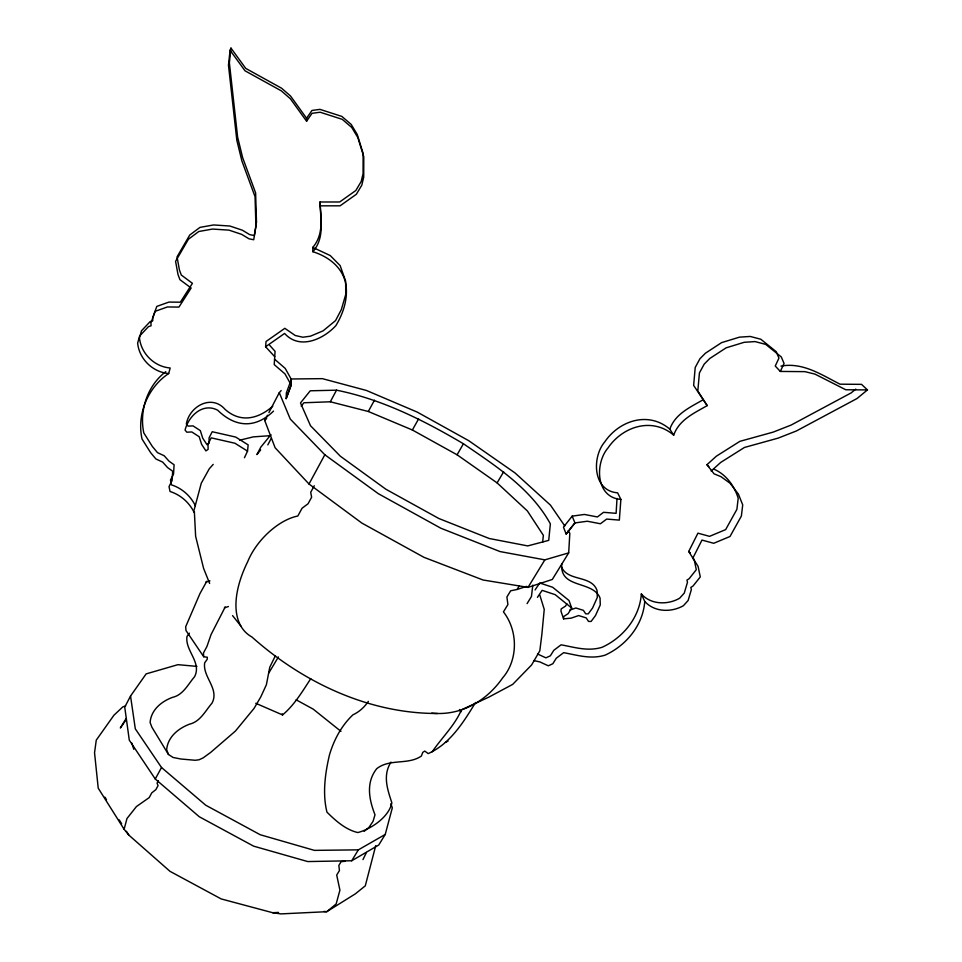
<?xml version="1.0" encoding="UTF-8"?>
<svg xmlns="http://www.w3.org/2000/svg" width="962" height="962" viewBox="0 0 962 962"><rect width="100%" height="100%" fill="white"/><g stroke="black" fill="none" stroke-linecap="round" stroke-linejoin="round"><path stroke-width="1.44" d="M291.342 379.401L291.185 385.016L286.159 398.653L286.363 392.905L291.342 379.401L285.209 368.398L274.555 359.163M306.577 118.266L290.548 96.032L281.565 88.203L245.719 68.386L230.964 48.1L230.074 50.289L245.009 70.791L281.289 90.837L290.368 98.749L306.589 121.224L306.577 118.266L311.953 110.45L319.973 109.367L341.847 116.414L351.202 124.435L357.251 134.476L363.119 153.427L363.071 173.581L361.195 181.505L355.82 190.512L339.706 201.972L319.973 201.996C320.983 217.256 323.99 234.415 312.794 247.39L312.878 251.719C329.076 256.794 343.554 268.013 346.079 285.738C347.739 299.819 343.097 313.672 335.882 325.625C323.244 339.358 299.567 350.18 284.596 333.441L265.596 346.765L274.735 356.698M319.973 201.996C320.298 218.771 325.3 237.373 312.878 251.719M267.508 415.223L264.742 420.526L275.108 447.751L309.006 484.006L361.856 523.075L423.941 557.311L482.996 579.978L528.03 587.385L552.308 579.461L568.686 552.885L569.829 533.285L568.145 530.832M561.808 563.708C559.319 589.177 592.845 580.122 600.06 598.051L600.264 604.93L595.49 615.56L591.113 621.44L588.528 621.44L586.219 617.917L578.631 615.56L571.163 618.145L563.576 618.855L563.756 616.498L568.121 613.672L571.668 607.996L568.987 600.492L552.657 587.265L539.73 582.984L535.076 589.934M265.596 346.765L266.041 341.498L284.824 328.319L295.25 335.51L302.838 337.217L310.413 336.195L323.088 330.856L335.558 320.587L341.318 309.644L345.743 294.456L345.635 281.072L340.127 265.572L330.231 255.555L312.794 247.39M244.444 457.732L247.535 451.13L248.16 444.901L235.702 437.073L212.217 431.734L209.043 437.95L209.163 443.121L206.998 444.66L202.717 438.167L200.336 430.627L193.037 425.889L188.071 426.118L186.351 424.026C189.334 406.241 211.688 393.879 225.036 409.343C240.596 423.22 258.273 418.963 272.787 406.204M617.015 498.46L616.113 513.335L603.559 512.313L597.39 516.955L584.415 514.454L572.174 516.137L563.467 527.14L566.137 534.03L574.939 522.931L587.325 521.236L600.42 523.761L606.661 519.071L619.336 520.105L620.875 499.398L617.604 492.821C592.568 490.957 591.75 457.034 604.821 441.811C619.408 420.382 648.592 410.978 669.817 429.148L673.701 435.161C679.1 419.721 694.336 413.059 707.19 405.615L697.811 391.017L699.422 372.919L704.208 364.105L709.764 358.501L726.118 347.835L744.167 342.304L755.038 341.582L765.752 344.396L781.3 356.962L784.054 363.432L780.314 371.44L775.252 366.029L778.943 358.104L776.214 351.683L760.81 339.237L750.204 336.447L739.453 337.157L721.596 342.628L705.435 353.198L699.939 358.742L695.213 367.472L693.638 385.413L707.19 405.615M230.074 50.289L228.463 65.139L236.832 140.308L241.895 160.979L255.05 196.705L255.928 226.395L253.715 239.742L249.026 238.816L241.666 234.367L229.004 230.134L212.542 229.064L198.797 231.505L188.42 239.237L175.577 261.327L178.006 274.519L179.906 279.665L191.149 288.023L178.956 307.082L167.412 306.962L155.135 311.327L150.95 323.028L151.046 325.817L148.485 326.623L139.646 335.978L137.638 343.145C139.225 359.018 152.778 372.258 168.687 373.521L170.178 367.989C154.425 366.738 141.041 353.607 139.478 337.902L141.474 330.808L150.216 321.536L152.754 320.743L152.645 317.977L156.806 306.397L168.939 302.08L180.351 302.188L192.424 283.333L181.301 275.048L179.425 269.949L177.032 256.89L189.742 235.029L200 227.381L213.588 224.952L229.858 226.022L242.376 230.219L249.663 234.62L254.305 235.534L256.493 222.33L255.627 192.941L242.628 157.588L237.626 137.133L229.377 62.795L230.964 48.1M542.604 542.376L543.374 535.353L527.404 510.978L497.113 482.9L457.094 454.798L412.385 430.002L368.302 411.483L330.315 401.779L303.908 402.765L301.202 406.168M532.804 585.124L531.445 596.5L527.092 603.607M694.083 559.187L696.296 569.696L689.141 578.703L686.928 580.122L687.481 582.25L684.271 593.085L679.617 598.244C667.688 605.098 650.889 604.749 641.329 593.987C639.718 617.436 623.051 637.758 602.056 647.306C587.782 651.635 574.807 647.294 561.074 644.817L553.811 650.312L550.372 655.795L545.911 657.852L537.53 653.98M641.329 593.987L644.744 601.418C643.097 625.084 626.214 645.55 605.026 655.182C590.62 659.535 577.513 655.17 563.648 652.669L556.301 658.212L552.825 663.744L548.316 665.812L539.862 661.916L533.742 660.581M375.745 845.622L365.283 885.846L355.303 893.878L326.767 911.687L280.892 913.9L272.667 912.71L221.188 898.929L169.997 871.332L128.812 835.076L124.122 829.28L98.22 788.155L94.541 752.717L96.272 740.127L113.913 715.247L122.859 706.854L125.649 705.976M124.122 829.28L126.972 818.518L136.448 806.541L149.182 797.618L151.768 792.868L155.88 789.61L158.057 785.617L157.059 783.14L158.357 780.747M194.252 509.463L201.274 483.213L209.259 468.807L213.203 464.381M196.933 666.389L177.934 664.67L146.14 673.893L130.543 696.031L124.735 707.118L129.293 740.163L155.267 779.004L199.314 816.774L253.619 846.151L307.732 861.567L351.719 860.762L378.727 845.033L385.233 834.439L392.316 807.864L390.825 803.751M366.426 852.464L362.963 859.595M286.159 398.653L291.185 385.016L284.98 373.905L274.218 364.598L275.072 351.346L269.709 345.334M390.981 762.084C382.527 775.54 387.445 789.273 391.871 802.873C388.804 817.375 370.719 829.196 357.828 832.551C345.647 829.761 335.618 820.706 326.96 812.156C322.354 793.65 325.132 773.292 329.473 754.893C333.874 739.946 341.522 725.576 352.934 714.826C359.283 711.916 364.466 707.118 368.35 701.358M268.903 412.566L279.281 392.676L281.144 390.572M267.821 444.877L271.116 438.612M330.315 401.779L336.532 390.175C382.01 399.326 423.761 420.334 463.419 443.759C495.899 466.053 530.868 488.419 550.36 523.857L548.725 540.367L527.729 545.911L489.177 538.492L438.852 518.506L385.882 489.237L340.38 456.241L310.522 425.757L300.493 402.946L310.233 390.8L336.532 390.175M309.006 484.006L324.831 454.761L290.259 419.047L279.281 392.676M314.261 485.738L310.702 492.291L311.616 497.222L308.056 503.763L302.044 508.261L297.823 516.029A48.461 25.673 -47.3 0 0 247.727 561.616A104.642 53.932 -47.8 0 0 251.864 636.952C302.609 682.238 368.494 713.648 437.421 713.491M155.267 779.004L161.508 767.508L135.305 728.835L130.543 696.031M368.302 411.483L374.483 400.168M669.817 429.148C675.156 413.852 690.223 407.251 702.945 399.867M412.385 430.002L418.614 418.879M278.415 656.95L268.831 672.931M457.094 454.798L463.419 443.759M275.421 655.651L269.757 667.267L266.402 684.703L260.774 696.933L254.088 708.357L235.462 731.024L210.69 752.392L203.126 757.888L199.062 759.776L195.154 760.269L180.868 759.006L173.064 757.455L168.458 754.473L151.924 727.26L150.096 722.51C151.07 709.896 161.424 701.406 172.607 697.33C183.153 695.009 188.155 684.138 194.613 676.659C201.948 662.277 184.836 650.589 186.977 636.495L189.394 633.164M475.553 702.488C463.407 722.414 450.156 743.758 428.21 753.607L424.807 751.082L422.787 752.356L421.368 756.036C408.08 765.259 389.863 758.296 376.707 768.698C365.644 782.743 369.107 799.699 375 814.802L373.04 821.356L368.951 827.404L364.153 831.336M497.113 482.9L503.619 471.825M351.719 860.762L358.357 849.855L385.233 834.439M431.722 713.131A102.706 84.608 87.8 0 0 502.717 677.789A47.066 39.358 85.5 0 0 503.439 611.892L507.912 604.545L506.902 596.993L510.666 590.8L517.087 589.465L519.348 585.75M528.03 587.385L544.853 559.86L568.686 552.885M432.203 751.827C441.498 738.07 453.908 726.394 460.966 711.002L460.738 712.048L459.499 709.535M566.883 603.871L565.488 606.12L561.159 608.922L560.99 611.267L563.576 618.855M310.774 678.655C302.453 691.353 294.24 705.254 282.539 714.922L255.76 703.282M644.744 601.418C654.413 612.277 671.356 612.602 683.417 605.699L688.119 600.504L691.365 589.574L690.824 587.433L693.049 586.002L700.288 576.911L698.063 566.317L688.696 551.503L697.931 533.164L709.547 536.351L725.661 529.605L736.892 509.367L738.203 498.28C734.427 485.906 726.045 474.35 713.924 469.179M692.628 558.573L701.983 540.079L713.72 543.289L730.002 536.483L741.377 516.065L742.712 504.894L738.419 494.131L730.098 483.273L720.971 476.659L714.069 473.845L706.95 464.706L716.377 456.18L739.874 441.342L773.207 432.106L791.161 425.048L851.154 392.893L855.759 389.105M537.421 597.354L542.135 590.343L555.182 594.66L571.668 607.996M306.589 121.224L312.025 113.324L320.142 112.229L342.268 119.348L351.731 127.453L357.852 137.602L363.78 156.758L363.72 177.128L361.82 185.137L356.385 194.24L340.091 205.82L320.142 205.844M126.13 718.53L120.346 728.006L126.262 719.408M566.137 534.03L574.939 522.931L572.174 516.137M260.642 449.963L256.914 454.569L260.81 447.138L270.959 434.656M264.742 420.526L266.678 418.278M273.521 411.099C255.363 428.739 235.401 427.537 217.616 410.161C202.669 402.393 188.588 416.041 185.053 430.074L186.796 432.191L191.811 431.962L199.194 436.736L201.611 444.348L205.928 450.901L208.117 449.35L207.996 444.119L211.207 437.854L234.944 443.241L247.535 451.13M711.171 471.031L720.706 462.433L744.468 447.45L778.162 438.119L796.32 431L856.986 398.545L867.459 389.923L861.519 384.355L840.054 384.187C821.476 374.807 802.993 362.133 780.976 366.077M165.813 371.657C147.451 385.522 139.117 410.521 143.783 432.876L152.309 446.416L157.479 452.633L164.189 455.76L169.035 461.171L174.086 464.778L173.557 473.965L170.478 480.05L171.452 484.86C182.034 488.287 190.572 495.863 195.418 505.844M168.687 373.521C147.739 387.53 136.652 414.309 142.027 439.021L150.649 452.681L155.892 458.958L162.674 462.109L167.568 467.568L172.679 471.212L172.138 480.471L169.035 486.604L170.021 491.474C180.712 494.913 189.346 502.561 194.252 512.626M461.652 709.752L488.816 697.149L512.698 684.379L531.625 664.922L539.826 650.805L541.883 634.247L544.239 609.391L539.802 595.045M445.442 742.315L448.051 741.137M569.72 610.136L575.877 607.996L583.405 610.341L585.69 613.84L588.251 613.84L592.58 608.008L597.294 597.462L597.089 590.632C591.57 574.326 566.414 582.19 561.062 565.728M517.087 589.465L526.683 586.351M228.415 606.541L224.423 607.816L225.204 606.974L211.063 634.559L206.902 646.572L203.463 652.97L203.716 656.745L207.347 657.25L207.155 659.403L204.69 662.782C202.393 676.899 219.625 688.708 212.049 703.09C205.447 710.702 200.312 721.668 189.622 724.133C178.319 728.378 167.761 736.928 166.642 749.711L168.458 754.473M209.944 580.892L206.012 582.118L206.782 581.288L199.976 593.542L185.69 626.731L185.967 630.483L203.716 656.745M239.598 440.223L253.295 436.88L270.611 435.642M345.057 861.279L341.137 861.663L338.84 865.463L339.442 870.538L336.7 875.059L339.923 890.139L336.159 903.955L326.767 911.687L323.845 911.435M272.667 912.71L278.523 912.433M358.357 849.855L314.406 850.372L260.233 834.739L205.772 805.242L161.508 767.508M291.378 378.98L322.39 378.655L366.426 390.464L417.231 412.097L468.698 440.668L514.983 472.907L550.468 505.146L564.778 525.949M780.314 371.44L804.929 371.645L814.982 374.122L845.778 389.766L867.459 389.923M544.853 559.86L500.012 551.563L440.824 528.21L378.306 493.674L324.831 454.761M620.875 499.398C595.586 497.546 594.781 463.287 607.996 447.955C622.751 426.322 652.236 416.823 673.701 435.161M296.152 699.819L313.191 709.126L340.969 731.361M688.696 551.503L690.355 552.946M706.95 464.706L708.862 466.57M232.576 615.62L240.825 625.973M104.894 797.149L106.493 799.675M119.252 819.901L121.645 823.7M126.419 831.288L128.812 835.076M133.79 749.278L131.758 742.977M209.644 583.465L203.595 568.386L195.635 536.327L194.324 510.954M282.179 713.78L282.539 714.922"/></g></svg>
